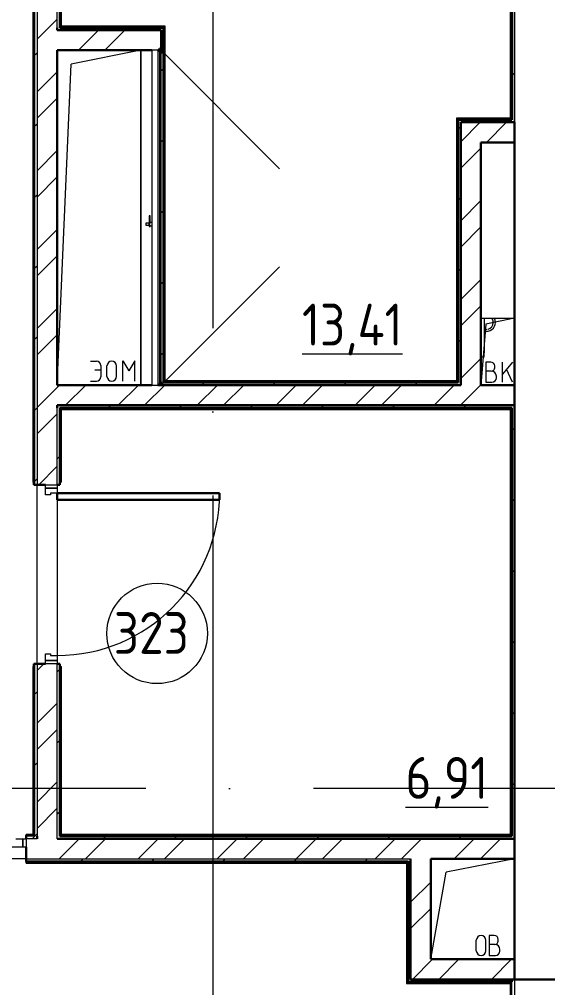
# Model space of a CAD drawing. Header units: millimetres. Extents: x -259809 to 472825, y -397243 to 31861.
# Drawn here: x 278066 to 281220, y -336042 to -330257 of the extents above; entities that cross this region are included whole.
import ezdxf

# ---------------------------------------------------------------- set-up
doc = ezdxf.new("R2010")
doc.units = ezdxf.units.MM
doc.linetypes.add('ADSK_Линия сетки', pattern=[25, 20, -2.5, 0, -2.5])
for name, color, linetype, lineweight in [('Двери', 252, 'Continuous', 9), ('Линии', 7, 'Continuous', 9), ('Марки помещений', 252, 'Continuous', 20), ('Оборудование', 8, 'Continuous', 18), ('Ограждение', 252, 'Continuous', 9), ('Оси', 252, 'Continuous', 9), ('Перекрытие', 252, 'Continuous', 18), ('Сантехника', 252, 'Continuous', 18), ('Стены внутренние', 252, 'Continuous', 18), ('Стены наружные', 252, 'Continuous', 18), ('Стены штриховка', 7, 'Continuous', 9)]:
    doc.layers.add(name, color=color, linetype=linetype, lineweight=lineweight)
doc.styles.add('GOST Common_2', font='', dxfattribs={"width": 0.9, "height": 250})
doc.styles.get('GOST Common_2').set_extended_font_data('GOST type B')

# ---------------------------------------------------------------- blocks, each defined once
blk = doc.blocks.new('3 этаж')
at = {"color": 251, "lineweight": 18, "true_color": 0x636466}
for p, q in [((280821.4, 20646.6), (281021.4, 20646.6)), ((280850.9, 20609.9), (280821.4, 20246.6)), ((281021.4, 20646.6), (280850.9, 20609.9)), ((280880.2, 20384.2), (280850.2, 20384.2)), ((280850.2, 20384.2), (280850.2, 20264.2)), ((281010.2, 20384.2), (280950.2, 20312.7)), ((280950.2, 20264.2), (280950.2, 20384.2)), ((280883.5, 20330.8), (280850.2, 20330.8)), ((280903.5, 20350.8), (280903.5, 20360.8)), ((281010.2, 20264.2), (280974.2, 20341.3)), ((280850.2, 20264.2), (280886.9, 20264.2)), ((280913.5, 20290.8), (280913.5, 20300.8))]:
    blk.add_line(p, q, dxfattribs=at)
for centre, radius, start, end in [((280880.2, 20360.8), 23.3, 0, 90), ((280883.5, 20350.8), 20, 270, 0), ((280883.5, 20300.8), 30, 0, 90), ((280886.9, 20290.8), 26.7, 270, 0)]:
    blk.add_arc(centre, radius, start, end, dxfattribs=at)
at = {"layer": 'Двери', "color": 251, "true_color": 0x636466}
for p, q in [((278221.4, 19651.6), (278291.4, 19651.6)), ((278221.4, 19631.6), (278221.4, 19651.6)), ((278221.4, 19591.6), (278221.4, 19631.6)), ((278221.4, 19631.6), (278291.4, 19631.6)), ((278291.4, 19631.6), (278221.4, 19631.6)), ((278291.4, 19651.6), (278291.4, 19631.6)), ((278291.4, 19631.6), (278291.4, 19601.6)), ((278251.4, 19591.6), (278221.4, 19591.6)), ((278251.4, 19601.6), (278251.4, 19591.6)), ((278291.4, 19601.6), (278251.4, 19601.6)), ((278221.4, 18641.6), (278251.4, 18641.6)), ((278221.4, 18601.6), (278221.4, 18641.6)), ((278251.4, 18641.6), (278251.4, 18631.6)), ((278251.4, 18631.6), (278291.4, 18631.6)), ((278291.4, 18631.6), (278291.4, 18601.6)), ((278291.4, 18601.6), (278221.4, 18601.6)), ((278221.4, 18581.6), (278221.4, 18601.6)), ((278221.4, 18601.6), (278291.4, 18601.6)), ((278291.4, 18581.6), (278221.4, 18581.6)), ((278291.4, 18601.6), (278291.4, 18581.6)), ((278045.4, 17536.6), (278086.4, 17536.6)), ((278086.4, 17536.6), (278106.4, 17536.6)), ((278086.4, 17486.6), (278086.4, 17536.6)), ((278086.4, 17536.6), (278086.4, 17486.6)), ((278106.4, 17536.6), (278106.4, 17486.6)), ((278086.4, 17486.6), (278022.4, 17486.6)), ((278106.4, 17486.6), (278086.4, 17486.6))]:
    blk.add_line(p, q, dxfattribs=at)
at = {"layer": 'Двери', "color": 251, "lineweight": 30, "true_color": 0x636466}
for p, q in [((278291.4, 19601.6), (279261.4, 19601.6)), ((278291.4, 19561.6), (278291.4, 19601.6)), ((279261.4, 19561.6), (278291.4, 19561.6)), ((279261.4, 19601.6), (279261.4, 19561.6))]:
    blk.add_line(p, q, dxfattribs=at)
at = {"layer": 'Двери', "color": 251, "true_color": 0x636466}
blk.add_arc((278291.4, 19601.6), 970, 270, 0, dxfattribs=at)
at = {"layer": 'Линии', "color": 251, "lineweight": 18, "ltscale": 200, "true_color": 0x636466}
for p, q in [((278791.4, 22246.6), (278374.5, 22164.1)), ((278791.4, 22246.6), (278791.4, 20246.6)), ((278291.4, 20246.6), (278374.5, 22164.1)), ((278489.7, 20390), (278526.3, 20390)), ((278552.3, 20364), (278552.3, 20296.1)), ((278588.9, 20298.7), (278588.9, 20361.3)), ((278646.3, 20298.7), (278646.3, 20361.3)), ((278682.8, 20392.6), (278719.3, 20332.6)), ((278682.8, 20270), (278682.8, 20392.6)), ((278755.8, 20392.6), (278719.3, 20332.6)), ((278755.8, 20270), (278755.8, 20392.6)), ((278515.8, 20337.9), (278552.3, 20337.9)), ((278489.7, 20270), (278526.3, 20270)), ((281021.4, 17416.6), (280614.4, 17337.2)), ((280521.4, 16816.6), (280614.4, 17337.2)), ((280901.4, 16959.1), (280871.4, 16959.1)), ((280871.4, 16959.1), (280871.4, 16839.1)), ((280793.8, 16867.8), (280793.8, 16930.4)), ((280851.2, 16867.8), (280851.2, 16930.4)), ((280904.7, 16905.7), (280871.4, 16905.7)), ((280924.7, 16925.7), (280924.7, 16935.7)), ((280871.4, 16839.1), (280908, 16839.1)), ((280934.7, 16865.7), (280934.7, 16875.7))]:
    blk.add_line(p, q, dxfattribs=at)
at = {"layer": 'Линии', "color": 251, "lineweight": 18, "true_color": 0x636466}
for centre, radius, start, end in [((278526.3, 20364), 26.1, 0, 90), ((278617.6, 20361.3), 28.7, 0, 180), ((278526.3, 20296.1), 26.1, 270, 0), ((278617.6, 20298.7), 28.7, 180, 0), ((280822.5, 16930.4), 28.7, 0, 180), ((280901.4, 16935.7), 23.3, 0, 90), ((280904.7, 16925.7), 20, 270, 0), ((280904.7, 16875.7), 30, 0, 90), ((280822.5, 16867.8), 28.7, 180, 0), ((280908, 16865.7), 26.7, 270, 0)]:
    blk.add_arc(centre, radius, start, end, dxfattribs=at)
at = {"layer": 'Марки помещений', "color": 251, "true_color": 0x636466}
blk.add_circle((278888.3, 18763.3), 300, dxfattribs=at)
at = {"layer": 'Оборудование', "color": 251, "true_color": 0x636466}
for p, q in [((278892.7, 22246.6), (278856.4, 22246.6)), ((278856.4, 22246.6), (278856.4, 20246.6)), ((278893.7, 20247.5), (278893.7, 22245.6)), ((278903.4, 22239.6), (278893.7, 22239.6)), ((278904.4, 20254.5), (278904.4, 22238.6)), ((278911.4, 22227.6), (278905.9, 22227.6)), ((278911.4, 22246.6), (279618.5, 21539.4)), ((278911.4, 20265.6), (278911.4, 22227.6)), ((278841, 21258.7), (278841, 21212.9)), ((278846, 21258.7), (278841, 21258.7)), ((278846, 21212.9), (278846, 21258.7)), ((278838.5, 21214.2), (278821, 21214.2)), ((278821, 21214.2), (278821, 21201.9)), ((278821, 21201.9), (278838.5, 21201.9)), ((278840.4, 21216.1), (278838.5, 21214.2)), ((278838.5, 21214.2), (278838.5, 21201.9)), ((278838.5, 21201.9), (278840.4, 21200)), ((278856.4, 21217.7), (278840.4, 21217.7)), ((278840.4, 21217.7), (278840.4, 21198.4)), ((278840.4, 21198.4), (278856.4, 21198.4)), ((278841, 21203.2), (278841, 21195)), ((278841, 21195), (278846, 21195)), ((278846, 21195), (278846, 21203.2)), ((278911.4, 20246.6), (279618.5, 20953.7)), ((278856.4, 20246.6), (278892.7, 20246.6)), ((278893.7, 20253.6), (278903.4, 20253.6)), ((278905.9, 20265.6), (278911.4, 20265.6))]:
    blk.add_line(p, q, dxfattribs=at)
for points, knots in [([(278893.7, 22245.6), (278893.7, 22245.7), (278893.6, 22245.8), (278893.6, 22246), (278893.5, 22246.1), (278893.4, 22246.3), (278893.2, 22246.4), (278893, 22246.5), (278892.8, 22246.6), (278892.7, 22246.6)], [0, 0, 0, 0, 0.166667, 0.25, 0.333333, 0.5, 0.666667, 0.833333, 1, 1, 1, 1]), ([(278904.4, 22238.6), (278904.4, 22238.7), (278904.3, 22238.8), (278904.3, 22239), (278904.2, 22239.1), (278904.1, 22239.2), (278904, 22239.3), (278903.9, 22239.4), (278903.7, 22239.5), (278903.5, 22239.6), (278903.4, 22239.6)], [0, 0, 0, 0, 0.166667, 0.25, 0.333333, 0.416667, 0.541667, 0.666667, 0.833333, 1, 1, 1, 1]), ([(278905.9, 22227.6), (278905.8, 22227.6), (278905.6, 22227.6), (278905.3, 22227.7), (278905.1, 22227.8), (278905, 22227.9), (278904.8, 22228), (278904.7, 22228.2), (278904.6, 22228.3), (278904.5, 22228.5), (278904.4, 22228.8), (278904.4, 22229), (278904.4, 22229.1)], [0, 0, 0, 0, 0.166667, 0.25, 0.333333, 0.416667, 0.5, 0.583333, 0.666667, 0.75, 0.833333, 1, 1, 1, 1]), ([(278892.7, 20246.6), (278892.8, 20246.6), (278893, 20246.6), (278893.2, 20246.7), (278893.4, 20246.8), (278893.5, 20247), (278893.6, 20247.1), (278893.6, 20247.3), (278893.7, 20247.4), (278893.7, 20247.5)], [-1, -1, -1, -1, -0.833333, -0.666667, -0.5, -0.333333, -0.25, -0.166667, 0, 0, 0, 0]), ([(278903.4, 20253.6), (278903.5, 20253.6), (278903.7, 20253.6), (278903.9, 20253.7), (278904, 20253.8), (278904.1, 20253.9), (278904.2, 20254), (278904.3, 20254.1), (278904.3, 20254.3), (278904.4, 20254.4), (278904.4, 20254.5)], [-1, -1, -1, -1, -0.833333, -0.666667, -0.541667, -0.416667, -0.333333, -0.25, -0.166667, 0, 0, 0, 0]), ([(278904.4, 20264), (278904.4, 20264.2), (278904.4, 20264.4), (278904.5, 20264.6), (278904.6, 20264.8), (278904.7, 20265), (278904.8, 20265.1), (278905, 20265.2), (278905.1, 20265.4), (278905.3, 20265.4), (278905.6, 20265.5), (278905.8, 20265.6), (278905.9, 20265.6)], [-1, -1, -1, -1, -0.833333, -0.75, -0.666667, -0.583333, -0.5, -0.416667, -0.333333, -0.25, -0.166667, 0, 0, 0, 0])]:
    blk.add_open_spline(points, degree=3, knots=knots, dxfattribs=at)
at = {"layer": 'Ограждение', "color": 251, "true_color": 0x636466}
for p, q in [((280996.4, 25891.6), (280996.4, 21841.6)), ((278146.4, 24671.9), (278146.4, 19666.6)), ((278316.4, 22391.6), (278316.4, 24671.9)), ((278316.4, 22391.6), (278306.4, 22381.6)), ((278936.4, 22391.6), (278316.4, 22391.6)), ((278936.4, 22391.6), (278926.4, 22381.6)), ((278936.4, 20271.6), (278936.4, 22391.6)), ((280996.4, 21841.6), (280676.4, 21841.6)), ((280676.4, 21841.6), (280686.4, 21831.6)), ((280676.4, 21841.6), (280676.4, 20271.6)), ((280996.4, 21841.6), (281006.4, 21831.6)), ((278936.4, 20271.6), (278926.4, 20261.6)), ((280676.4, 20271.6), (278936.4, 20271.6)), ((280676.4, 20271.6), (280686.4, 20261.6)), ((278316.4, 20101.6), (278306.4, 20111.6)), ((278316.4, 19666.6), (278316.4, 20101.6)), ((278316.4, 20101.6), (280996.4, 20101.6)), ((280996.4, 20101.6), (281006.4, 20111.6)), ((280996.4, 20101.6), (280996.4, 17561.6)), ((278151.4, 19666.6), (278146.4, 19666.6)), ((278316.4, 19666.6), (278306.4, 19666.6)), ((278146.4, 18566.6), (278151.4, 18566.6)), ((278146.4, 18566.6), (278146.4, 17561.6)), ((278306.4, 18566.6), (278316.4, 18566.6)), ((278316.4, 17561.6), (278316.4, 18566.6)), ((278106.4, 17556.6), (278106.4, 17561.6)), ((278146.4, 17561.6), (278106.4, 17561.6)), ((278146.4, 17561.6), (278151.4, 17556.6)), ((278316.4, 17561.6), (278306.4, 17551.6)), ((280996.4, 17561.6), (278316.4, 17561.6)), ((280996.4, 17561.6), (281006.4, 17551.6)), ((278106.4, 17391.6), (278106.4, 17401.6)), ((278106.4, 17391.6), (280376.4, 17391.6)), ((280376.4, 17391.6), (280386.4, 17401.6)), ((280376.4, 17391.6), (280376.4, 16671.6)), ((280376.4, 16671.6), (280386.4, 16681.6)), ((280376.4, 16671.6), (280996.4, 16671.6)), ((281006.4, 16681.6), (280996.4, 16671.6)), ((280996.4, 16671.6), (280996.4, 14161.6))]:
    blk.add_line(p, q, dxfattribs=at)
at = {"layer": 'Оси', "color": 251, "linetype": 'ADSK_Линия сетки', "ltscale": 200, "true_color": 0x636466}
for p, q in [((279221.4, 34587.2), (279221.4, -31389.6)), ((281021.4, 34587.2), (281021.4, -31389.6)), ((308821.4, 17836.6), (237099.1, 17836.6))]:
    blk.add_line(p, q, dxfattribs=at)
at = {"layer": 'Перекрытие', "color": 251, "true_color": 0x636466}
blk.add_line((280821.4, 20646.6), (281021.4, 20646.6), dxfattribs=at)
at = {"layer": 'Сантехника', "color": 251, "lineweight": 9, "true_color": 0x636466}
for p, q in [((280841.4, 20646.6), (280841.4, 20439.8)), ((280842.5, 20578.9), (280843.6, 20578.9)), ((280843.6, 20578.9), (280844.7, 20578.9)), ((280844.7, 20578.9), (280845.7, 20578.9)), ((280845.7, 20578.9), (280846.6, 20578.9)), ((280846.6, 20578.9), (280847.5, 20578.9)), ((280847.5, 20578.9), (280848.3, 20578.9)), ((280848.3, 20578.9), (280849.1, 20578.9)), ((280849.1, 20578.9), (280849.7, 20578.9)), ((280849.7, 20578.9), (280850.4, 20578.9)), ((280850.4, 20578.9), (280850.9, 20578.9)), ((280850.9, 20578.9), (280851.4, 20578.9)), ((280851.4, 20578.9), (280851.8, 20578.9)), ((280851.8, 20578.9), (280852.1, 20578.9)), ((280852.1, 20578.9), (280852.4, 20578.9)), ((280852.4, 20578.9), (280852.6, 20578.9)), ((280852.6, 20578.9), (280852.7, 20578.9)), ((280852.7, 20578.9), (280852.8, 20578.9)), ((280852.8, 20578.9), (280852.8, 20578.9)), ((280841.4, 20414.8), (280841.4, 20439.8)), ((280821.4, 20414.8), (280841.4, 20414.8))]:
    blk.add_line(p, q, dxfattribs=at)
for radius, start, end in [(55, 257.97419, 0), (42.7, 285, 0), (42.7, 0, 36.19102), (55, 0, 25.71429), (42.7, 265.80244, 267.75826), (42.7, 270, 279.13011), (42.7, 270, 272.08277)]:
    blk.add_arc((280852.8, 20621.6), radius, start, end, dxfattribs=at)
at = {"layer": 'Стены внутренние', "color": 251, "lineweight": 30, "true_color": 0x636466}
for p, q in [((281021.4, 20246.6), (281021.4, 21696.6)), ((281021.4, 16816.6), (281021.4, 17836.6)), ((281021.4, 16696.6), (281723.4, 16696.6))]:
    blk.add_line(p, q, dxfattribs=at)
at = {"layer": 'Стены наружные', "color": 251, "lineweight": 30, "true_color": 0x636466}
for p, q in [((278151.4, 24671.9), (278151.4, 19651.6)), ((278306.4, 22381.6), (278306.4, 24671.9)), ((281006.4, 21831.6), (281006.4, 23186.6)), ((278291.4, 22381.6), (278291.4, 22366.6)), ((278291.4, 22366.6), (278911.4, 22366.6)), ((278306.4, 22381.6), (278926.4, 22381.6)), ((278911.4, 22227.6), (278911.4, 22366.6)), ((278926.4, 22381.6), (278926.4, 20261.6)), ((278291.4, 22246.6), (278291.4, 20246.6)), ((278856.4, 22246.6), (278291.4, 22246.6)), ((278911.4, 22246.6), (278893, 22246.6)), ((280686.4, 21831.6), (281006.4, 21831.6)), ((280686.4, 20261.6), (280686.4, 21831.6)), ((280701.4, 21816.6), (281021.4, 21816.6)), ((280701.4, 20246.6), (280701.4, 21816.6)), ((281021.4, 21696.6), (281021.4, 21816.6)), ((281021.4, 21696.6), (280821.4, 21696.6)), ((280821.4, 21696.6), (280821.4, 20246.6)), ((278291.4, 20246.6), (278856.4, 20246.6)), ((280701.4, 20246.6), (278893, 20246.6)), ((278911.4, 20265.6), (278911.4, 20246.6)), ((278926.4, 20261.6), (280686.4, 20261.6)), ((280821.4, 20246.6), (281021.4, 20246.6)), ((281021.4, 20246.6), (281021.4, 17836.6)), ((278291.4, 20126.6), (278291.4, 20111.6)), ((281021.4, 20126.6), (278291.4, 20126.6)), ((281006.4, 20111.6), (278306.4, 20111.6)), ((278306.4, 19651.6), (278306.4, 20111.6)), ((281006.4, 17551.6), (281006.4, 20111.6)), ((278151.4, 19651.6), (278221.4, 19651.6)), ((278306.4, 19651.6), (278291.4, 19651.6)), ((278151.4, 18581.6), (278221.4, 18581.6)), ((278151.4, 18581.6), (278151.4, 17556.6)), ((278306.4, 18581.6), (278291.4, 18581.6)), ((278306.4, 17551.6), (278306.4, 18581.6)), ((278106.4, 17556.6), (278106.4, 17536.6)), ((278151.4, 17556.6), (278106.4, 17556.6)), ((278156.4, 17551.6), (278151.4, 17551.6)), ((278171.4, 17536.6), (278171.4, 17551.6)), ((281021.4, 17536.6), (278291.4, 17536.6)), ((278306.4, 17551.6), (281006.4, 17551.6)), ((278106.4, 17401.6), (278106.4, 17486.6)), ((280401.4, 16696.6), (280401.4, 17416.6)), ((281021.4, 17416.6), (280521.4, 17416.6)), ((280521.4, 17416.6), (280521.4, 16816.6)), ((278106.4, 17401.6), (280386.4, 17401.6)), ((280386.4, 16681.6), (280386.4, 17401.6)), ((280521.4, 16816.6), (281021.4, 16816.6)), ((281021.4, 16816.6), (281021.4, 16696.6)), ((281006.4, 16681.6), (280386.4, 16681.6)), ((280401.4, 16696.6), (281021.4, 16696.6)), ((281006.4, 16681.6), (281006.4, 16696.6))]:
    blk.add_line(p, q, dxfattribs=at)
at = {"layer": 'Стены наружные', "color": 251, "true_color": 0x636466}
for p, q in [((281021.4, 21816.6), (281021.4, 23186.6)), ((278791.4, 20246.6), (278791.4, 22246.6)), ((278171.4, 18581.6), (278171.4, 19651.6)), ((278291.4, 19561.6), (278291.4, 18631.6)), ((278106.4, 17416.6), (276976.4, 17416.6)), ((281006.4, 15366.6), (281006.4, 16681.6))]:
    blk.add_line(p, q, dxfattribs=at)
at = {"layer": 'Стены наружные', "color": 251, "linetype": 'Continuous', "lineweight": 9, "true_color": 0x636466}
for p, q in [((278151.4, 22424.3), (278156.4, 22429.3)), ((278171.4, 22313.2), (278291.4, 22433.2)), ((278151.4, 22353.6), (278156.4, 22358.6)), ((278305.7, 22366.6), (278320.7, 22381.6)), ((278419.1, 22246.6), (278539.1, 22366.6)), ((278576.2, 22246.6), (278696.2, 22366.6)), ((278730, 22366.6), (278745, 22381.6)), ((278151.4, 22282.9), (278156.4, 22287.9)), ((278151.4, 22212.2), (278156.4, 22217.2)), ((278156.4, 22217.2), (278171.4, 22232.2)), ((278890.5, 22246.6), (278911.4, 22267.4)), ((278151.4, 22141.5), (278156.4, 22146.5)), ((278171.4, 21998.8), (278291.4, 22118.8)), ((278911.4, 22123.7), (278926.4, 22138.7)), ((281006.4, 22097.3), (281021.4, 22112.3)), ((278151.4, 22070.8), (278156.4, 22075.8)), ((278151.4, 22000.1), (278156.4, 22005.1)), ((278151.4, 21929.3), (278156.4, 21934.3)), ((278171.4, 21841.7), (278291.4, 21961.7)), ((278151.4, 21858.6), (278156.4, 21863.6)), ((278156.4, 21792.9), (278171.4, 21807.9)), ((280701.4, 21700.1), (280817.8, 21816.6)), ((280725.6, 21816.6), (280740.6, 21831.6)), ((280855, 21696.6), (280975, 21816.6)), ((278151.4, 21787.9), (278156.4, 21792.9)), ((280686.4, 21777.3), (280701.4, 21792.3)), ((278151.4, 21717.2), (278156.4, 21722.2)), ((278911.4, 21699.4), (278926.4, 21714.4)), ((278151.4, 21646.5), (278156.4, 21651.5)), ((278171.4, 21527.4), (278291.4, 21647.4)), ((280701.4, 21542.9), (280821.4, 21662.9)), ((278151.4, 21575.8), (278156.4, 21580.8)), ((278151.4, 21505.1), (278156.4, 21510.1)), ((278171.4, 21370.2), (278291.4, 21490.2)), ((278151.4, 21434.4), (278156.4, 21439.4)), ((278151.4, 21363.7), (278156.4, 21368.7)), ((278156.4, 21368.7), (278171.4, 21383.7)), ((280686.4, 21353.1), (280701.4, 21368.1)), ((280701.4, 21228.6), (280821.4, 21348.6)), ((278151.4, 21293), (278156.4, 21298)), ((278911.4, 21275.1), (278926.4, 21290.1)), ((278151.4, 21222.2), (278156.4, 21227.2)), ((278171.4, 21055.9), (278291.4, 21175.9)), ((280701.4, 21071.4), (280821.4, 21191.4)), ((278151.4, 21151.5), (278156.4, 21156.5)), ((278151.4, 21080.8), (278156.4, 21085.8)), ((278151.4, 21010.1), (278156.4, 21015.1)), ((278171.4, 20898.8), (278291.4, 21018.8)), ((278151.4, 20939.4), (278156.4, 20944.4)), ((278156.4, 20944.4), (278171.4, 20959.4)), ((280686.4, 20928.8), (280701.4, 20943.8)), ((278151.4, 20868.7), (278156.4, 20873.7)), ((278911.4, 20850.9), (278926.4, 20865.9)), ((280701.4, 20757.1), (280821.4, 20877.1)), ((278151.4, 20798), (278156.4, 20803)), ((278151.4, 20727.3), (278156.4, 20732.3)), ((280701.4, 20600), (280821.4, 20720)), ((278151.4, 20656.6), (278156.4, 20661.6)), ((278171.4, 20584.5), (278291.4, 20704.5)), ((278151.4, 20585.8), (278156.4, 20590.8)), ((278156.4, 20520.1), (278171.4, 20535.1)), ((278171.4, 20427.3), (278291.4, 20547.3)), ((278151.4, 20515.1), (278156.4, 20520.1)), ((280686.4, 20504.6), (280701.4, 20519.6)), ((278151.4, 20444.4), (278156.4, 20449.4)), ((278911.4, 20426.6), (278926.4, 20441.6)), ((278151.4, 20373.7), (278156.4, 20378.7)), ((280701.4, 20285.7), (280821.4, 20405.7)), ((278151.4, 20303), (278156.4, 20308)), ((278291.4, 20233), (278304.9, 20246.6)), ((278342.1, 20126.6), (278462.1, 20246.6)), ((278656.4, 20126.6), (278776.4, 20246.6)), ((278813.5, 20126.6), (278933.5, 20246.6)), ((279127.8, 20126.6), (279247.8, 20246.6)), ((279155.6, 20246.6), (279170.6, 20261.6)), ((279285, 20126.6), (279405, 20246.6)), ((279579.8, 20246.6), (279594.8, 20261.6)), ((279599.3, 20126.6), (279719.3, 20246.6)), ((279756.5, 20126.6), (279876.5, 20246.6)), ((280004.1, 20246.6), (280019.1, 20261.6)), ((280070.8, 20126.6), (280190.8, 20246.6)), ((280227.9, 20126.6), (280347.9, 20246.6)), ((280428.4, 20246.6), (280443.4, 20261.6)), ((280542.2, 20126.6), (280662.2, 20246.6)), ((280699.4, 20126.6), (280819.4, 20246.6)), ((280819.4, 20246.6), (280821.4, 20248.5)), ((278151.4, 20232.3), (278156.4, 20237.3)), ((278171.4, 20113), (278291.4, 20233)), ((278151.4, 20161.6), (278156.4, 20166.6)), ((281013.7, 20126.6), (281021.4, 20134.2)), ((278151.4, 20090.9), (278156.4, 20095.9)), ((278156.4, 20095.9), (278171.4, 20110.9)), ((278171.4, 19955.8), (278291.4, 20075.8)), ((278596.3, 20111.6), (278611.3, 20126.6)), ((279020.6, 20111.6), (279035.6, 20126.6)), ((279444.8, 20111.6), (279459.8, 20126.6)), ((279869.1, 20111.6), (279884.1, 20126.6)), ((280293.4, 20111.6), (280308.4, 20126.6)), ((280717.6, 20111.6), (280732.6, 20126.6)), ((278151.4, 20020.2), (278156.4, 20025.2)), ((281006.4, 19976), (281021.4, 19991)), ((278151.4, 19949.5), (278156.4, 19954.5)), ((278151.4, 19878.7), (278156.4, 19883.7)), ((278151.4, 19808), (278156.4, 19813)), ((278291.4, 19806.6), (278306.4, 19821.6)), ((278151.4, 19737.3), (278156.4, 19742.3)), ((278181.4, 19651.6), (278291.4, 19761.5)), ((278151.4, 19666.6), (278156.4, 19671.6)), ((278156.4, 19671.6), (278171.4, 19686.6)), ((281006.4, 19551.8), (281021.4, 19566.8)), ((281006.4, 19127.5), (281021.4, 19142.5)), ((281006.4, 18703.2), (281021.4, 18718.2)), ((278171.4, 18541.4), (278211.5, 18581.6)), ((278151.4, 18535.2), (278156.4, 18540.2)), ((278291.4, 18533.8), (278306.4, 18548.8)), ((278151.4, 18464.5), (278156.4, 18469.5)), ((278151.4, 18393.8), (278156.4, 18398.8)), ((278156.4, 18398.8), (278171.4, 18413.8)), ((278171.4, 18227.1), (278291.4, 18347.1)), ((278151.4, 18323.1), (278156.4, 18328.1)), ((281006.4, 18279), (281021.4, 18294)), ((278151.4, 18252.4), (278156.4, 18257.4)), ((278151.4, 18181.7), (278156.4, 18186.7)), ((278171.4, 18070), (278291.4, 18190)), ((278151.4, 18111), (278156.4, 18116)), ((278291.4, 18109.6), (278306.4, 18124.6)), ((278151.4, 18040.3), (278156.4, 18045.3)), ((278156.4, 17974.6), (278171.4, 17989.6)), ((278151.4, 17969.6), (278156.4, 17974.6)), ((278151.4, 17898.8), (278156.4, 17903.8)), ((278171.4, 17755.7), (278291.4, 17875.7)), ((278151.4, 17828.1), (278156.4, 17833.1)), ((281006.4, 17854.7), (281021.4, 17869.7)), ((278151.4, 17757.4), (278156.4, 17762.4)), ((278171.4, 17598.5), (278291.4, 17718.5)), ((278291.4, 17685.3), (278306.4, 17700.3)), ((278151.4, 17686.7), (278156.4, 17691.7)), ((278151.4, 17616), (278156.4, 17621)), ((278106.4, 17533.5), (278109.4, 17536.6)), ((278142.6, 17536.6), (278157.6, 17551.6)), ((278157.6, 17551.6), (278171.4, 17565.3)), ((278303.7, 17416.6), (278423.7, 17536.6)), ((278460.9, 17416.6), (278580.9, 17536.6)), ((278566.9, 17536.6), (278581.9, 17551.6)), ((278775.2, 17416.6), (278895.2, 17536.6)), ((278932.3, 17416.6), (279052.3, 17536.6)), ((278991.2, 17536.6), (279006.2, 17551.6)), ((279246.6, 17416.6), (279366.6, 17536.6)), ((279403.8, 17416.6), (279523.8, 17536.6)), ((279415.4, 17536.6), (279430.4, 17551.6)), ((279718.1, 17416.6), (279838.1, 17536.6)), ((279839.7, 17536.6), (279854.7, 17551.6)), ((279875.2, 17416.6), (279995.2, 17536.6)), ((280189.6, 17416.6), (280309.6, 17536.6)), ((280263.9, 17536.6), (280278.9, 17551.6)), ((280346.7, 17416.6), (280466.7, 17536.6)), ((280661, 17416.6), (280781, 17536.6)), ((280688.2, 17536.6), (280703.2, 17551.6)), ((280818.2, 17416.6), (280938.2, 17536.6)), ((278431.9, 17401.6), (278446.9, 17416.6)), ((278856.2, 17401.6), (278871.2, 17416.6)), ((279280.4, 17401.6), (279295.4, 17416.6)), ((279704.7, 17401.6), (279719.7, 17416.6)), ((280128.9, 17401.6), (280143.9, 17416.6)), ((280401.4, 17156.9), (280521.4, 17276.9)), ((280401.4, 16999.7), (280521.4, 17119.7)), ((280412.5, 16696.6), (280532.5, 16816.6)), ((280569.6, 16696.6), (280689.6, 16816.6)), ((280883.9, 16696.6), (281003.9, 16816.6)), ((280507.3, 16681.6), (280507.3, 16696.6))]:
    blk.add_line(p, q, dxfattribs=at)
at = {"layer": 'Стены штриховка', "color": 251, "true_color": 0x636466}
for p, q in [((278156.4, 24671.9), (278156.4, 19651.6)), ((278171.4, 24671.9), (278171.4, 19651.6)), ((278291.4, 22381.6), (278291.4, 24671.9)), ((278291.4, 19651.6), (278291.4, 20111.6)), ((278156.4, 18581.6), (278156.4, 17551.6)), ((278171.4, 18581.6), (278171.4, 17551.6)), ((278291.4, 17536.6), (278291.4, 18581.6)), ((278151.4, 17551.6), (278106.4, 17551.6)), ((278171.4, 17536.6), (278106.4, 17536.6)), ((278106.4, 17416.6), (280401.4, 17416.6)), ((280386.4, 17401.6), (280401.4, 17401.6))]:
    blk.add_line(p, q, dxfattribs=at)
at = {"layer": 'Марки помещений', "color": 251, "true_color": 0x636466, "style": 'GOST Common_2', "width": 0.9}
for s, p in [('%%U13,41', (279753.3, 20482.9)), ('323', (278629.5, 18641)), ('%%U6,91', (280371, 17775.2))]:
    blk.add_text(s, height=250, dxfattribs=at).set_placement(p)

msp = doc.modelspace()

# ---------------------------------------------------------------- block references
msp.add_blockref('3 этаж', (0, -352688.9))

doc.saveas('drawing.dxf')
